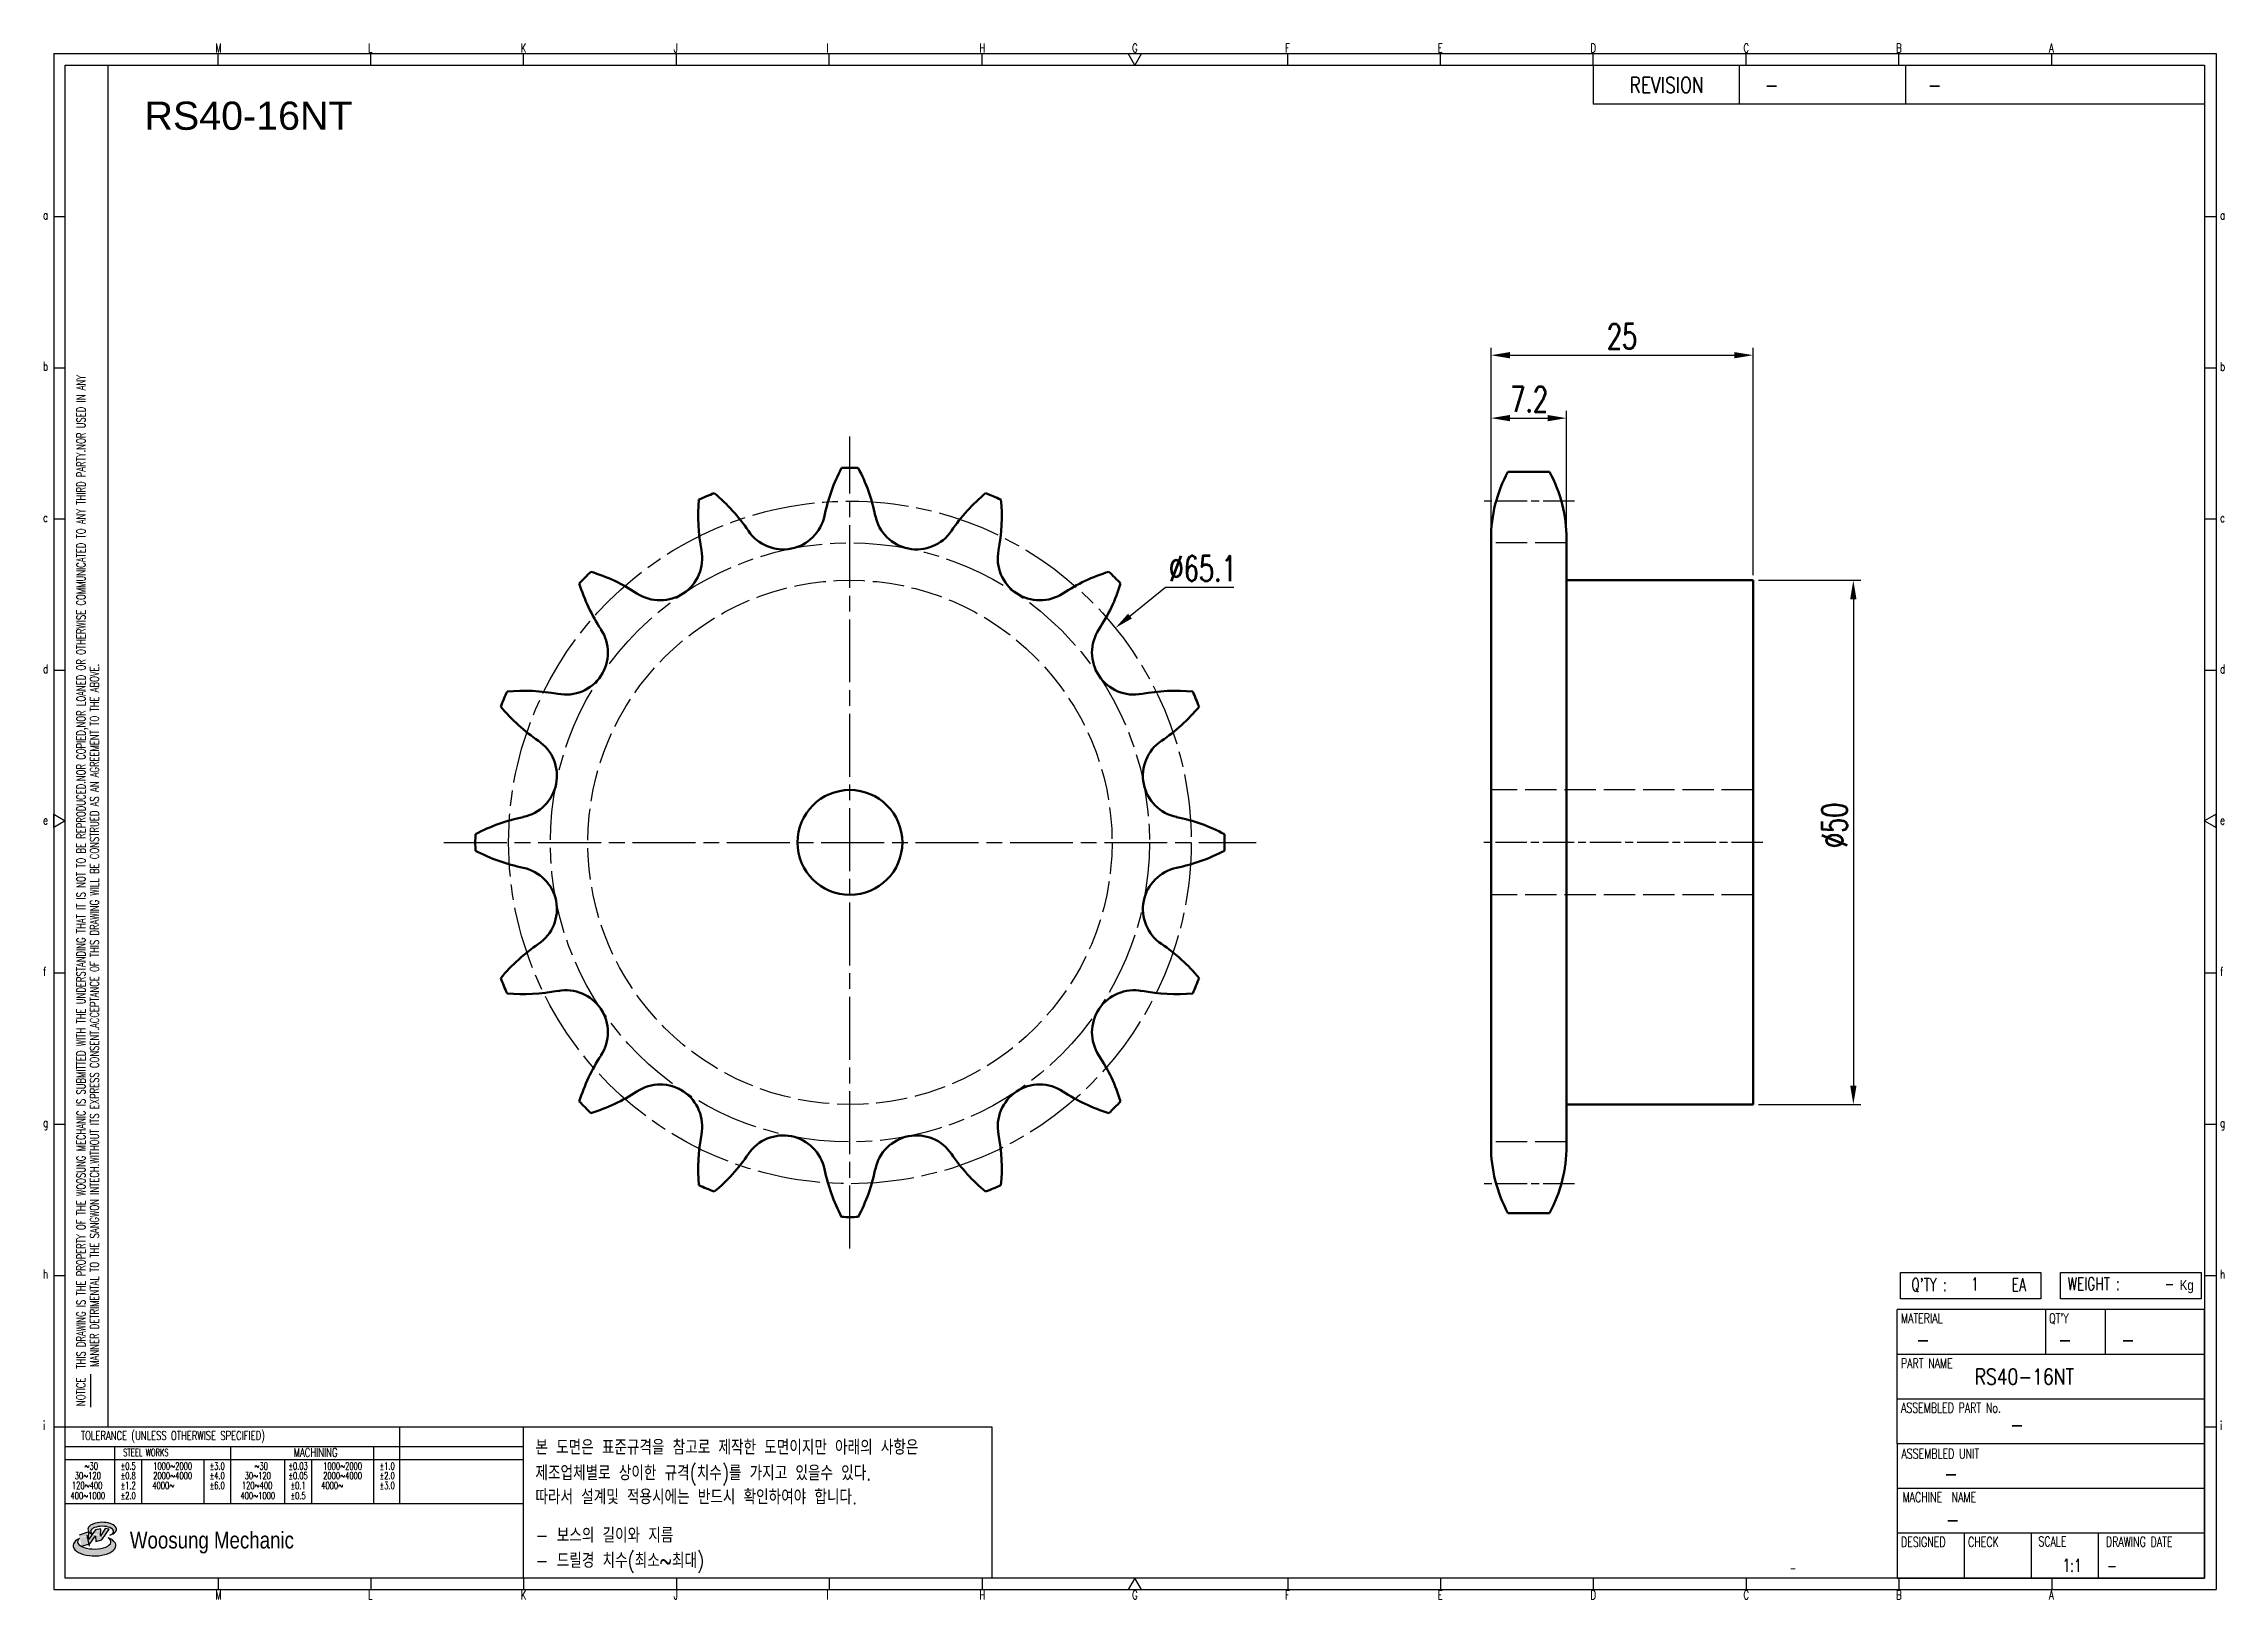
# Model space of a CAD drawing. Header units: millimetres. Extents: x -22171 to -21963, y 1083 to 1232.
import ezdxf
from ezdxf.enums import TextEntityAlignment as Align

# ---------------------------------------------------------------- set-up
doc = ezdxf.new("R2010")
doc.units = ezdxf.units.MM
for name, pattern in [('AM_ISO02W050', [7.5, 6, -1.5]), ('AM_ISO02W050x2', [3.75, 3, -0.75]), ('AM_ISO08W050', [18, 12, -1.5, 3, -1.5]), ('AM_ISO08W050x2', [9, 6, -0.75, 1.5, -0.75])]:
    doc.linetypes.add(name, pattern=pattern)
for name, color, linetype, lineweight in [('AM_0N', 7, 'Continuous', 50), ('AM_3N', 6, 'AM_ISO02W050', 25), ('AM_7', 4, 'AM_ISO08W050', 25), ('AM_7N', 4, 'AM_ISO08W050', 25)]:
    doc.layers.add(name, color=color, linetype=linetype, lineweight=lineweight)
for name, color, linetype in [('S-DIM', 7, 'Continuous'), ('TITLE', 7, 'Continuous'), ('도면레이아웃', 7, 'Continuous')]:
    doc.layers.add(name, color=color, linetype=linetype)
doc.styles.add('HAN', font='ROMANS.shx', dxfattribs={"width": 0.7, "bigfont": 'whgtxt.shx'})
doc.styles.add('HKD_ST2', font='romans.shx', dxfattribs={"width": 0.7, "height": 4, "bigfont": '@extfont2.shx'})
doc.styles.add('HSG', font='SIMPLEX.shx', dxfattribs={"width": 0.7, "bigfont": 'HSG.shx'})
doc.styles.add('ROMANS', font='romans.shx', dxfattribs={"width": 0.7, "bigfont": 'whgtxt.shx'})
doc.styles.add('SLDTEXTSTYLE4', font='arial.ttf', dxfattribs={"width": 0.8})
doc.styles.get("Standard").update_dxf_attribs({"font": 'arial.ttf'})
doc.dimstyles.new('APP3', dxfattribs={"dimtxt": 2.4, "dimasz": 1.8, "dimexe": 0.7, "dimexo": 0.5, "dimgap": 0.6, "dimtad": 1, "dimtoh": 1, "dimdec": 1, "dimrnd": 0.01, "dimzin": 9, "dimdsep": 46, "dimtxsty": 'HSG', "dimcen": 0, "dimclrd": 1, "dimclre": 1, "dimclrt": 256, "dimazin": 2, "dimtp": 1, "dimtm": 1, "dimtfac": 0.5, "dimtdec": 1, "dimtofl": 0, "dimtmove": 0, "dimatfit": 3, "dimfxl": 0, "dimtvp": 1, "dimtolj": 2, "dimlwd": -1, "dimlwe": -1, "dimarcsym": 0})
doc.dimstyles.new('APP3$0', dxfattribs={"dimtxt": 2.4, "dimasz": 1.8, "dimexe": 0.7, "dimexo": 0.5, "dimgap": 0.6, "dimtad": 1, "dimtoh": 1, "dimdec": 1, "dimrnd": 0.01, "dimzin": 9, "dimdsep": 46, "dimtxsty": 'HSG', "dimcen": 0, "dimclrd": 1, "dimclre": 1, "dimclrt": 256, "dimazin": 2, "dimtp": 1, "dimtm": 1, "dimtfac": 0.5, "dimtdec": 1, "dimtofl": 0, "dimtmove": 0, "dimatfit": 3, "dimfxl": 0, "dimtvp": 1, "dimtolj": 2, "dimlwd": -1, "dimlwe": -1, "dimarcsym": 0})

# ---------------------------------------------------------------- blocks, each defined once
blk = doc.blocks.new('SUYWSHJH')
at = {"layer": '도면레이아웃'}
h = blk.add_hatch(color=10, dxfattribs=at)
h.paths.add_polyline_path([(1.544, 35.177), (1.554, 34.966), (1.779, 35.034), (2.054, 35.422), (1.908, 35.446), (1.728, 35.167), (1.741, 35.439), (1.547, 35.405), (1.292, 35.041), (1.295, 35.33), (0.943, 35.208), (1.03, 34.8), (1.336, 34.885)])
edge = h.paths.add_edge_path()
edge.add_ellipse((1.795, 35.421), major_axis=(-0.53, 0), ratio=0.487785, start_angle=122.36065, end_angle=403.39574)
edge.add_line((1.411, 35.244), (1.419, 35.261))
edge.add_ellipse((1.798, 35.344), major_axis=(-0.423, 0), ratio=0.444396, start_angle=131.58977, end_angle=386.19408, ccw=False)
edge = h.paths.add_edge_path()
edge.add_ellipse((1.512, 34.815), major_axis=(-0.793, 0), ratio=0.480113, start_angle=314.67633, end_angle=590.85213)
edge.add_ellipse((1.501, 34.958), major_axis=(-0.62, 0), ratio=0.43311, start_angle=331.7024, end_angle=574.42495, ccw=False)
for p, q in [((0, 90.118), (80.15, 90.118)), ((0, 90.118), (0, 33.191)), ((6.089, 89.693), (6.089, 90.118)), ((11.753, 89.693), (11.753, 90.118)), ((17.418, 89.693), (17.418, 90.118)), ((23.082, 89.693), (23.082, 90.118)), ((28.746, 89.693), (28.746, 90.118)), ((34.411, 89.693), (34.411, 90.118)), ((45.739, 89.693), (45.739, 90.118)), ((51.404, 89.693), (51.404, 90.118)), ((57.068, 89.693), (57.068, 90.118)), ((62.732, 89.693), (62.732, 90.118)), ((68.397, 89.693), (68.397, 90.118)), ((74.061, 89.693), (74.061, 90.118)), ((80.15, 90.118), (80.15, 33.191)), ((0, 84.085), (0.425, 84.085)), ((79.725, 84.085), (80.15, 84.085)), ((0, 78.478), (0.425, 78.478)), ((79.725, 78.478), (80.15, 78.478)), ((0, 72.87), (0.425, 72.87)), ((79.725, 72.87), (80.15, 72.87)), ((0, 67.262), (0.425, 67.262)), ((79.725, 67.262), (80.15, 67.262)), ((0, 56.047), (0.425, 56.047)), ((79.725, 56.047), (80.15, 56.047)), ((0, 50.439), (0.425, 50.439)), ((79.725, 50.439), (80.15, 50.439)), ((0, 44.832), (0.425, 44.832)), ((79.725, 44.832), (80.15, 44.832)), ((1.377, 39.947), (1.377, 41.174)), ((0, 39.224), (0.425, 39.224)), ((79.725, 39.224), (80.15, 39.224)), ((0, 33.191), (80.15, 33.191)), ((6.089, 33.616), (6.089, 33.191)), ((11.753, 33.616), (11.753, 33.191)), ((17.418, 33.616), (17.418, 33.191)), ((23.082, 33.616), (23.082, 33.191)), ((28.746, 33.616), (28.746, 33.191)), ((34.411, 33.616), (34.411, 33.191)), ((45.739, 33.616), (45.739, 33.191)), ((51.404, 33.616), (51.404, 33.191)), ((57.068, 33.616), (57.068, 33.191)), ((62.732, 33.616), (62.732, 33.191)), ((68.397, 33.616), (68.397, 33.191)), ((74.061, 33.616), (74.061, 33.191))]:
    blk.add_line(p, q)
at = {"color": 2}
for p, q in [((2.017, 39.224), (2.017, 89.693)), ((0.425, 39.224), (17.418, 39.224)), ((12.816, 39.224), (12.816, 36.382)), ((17.418, 33.616), (17.418, 39.224)), ((0.425, 38.487), (17.418, 38.487)), ((0.425, 38.012), (17.418, 38.012)), ((2.257, 38.487), (2.257, 36.382)), ((3.257, 38.012), (3.257, 36.382)), ((5.557, 38.012), (5.557, 36.382)), ((6.557, 38.5), (6.557, 36.382)), ((8.557, 38.012), (8.557, 36.382)), ((9.557, 38.026), (9.557, 36.382)), ((11.857, 38.487), (11.857, 36.382)), ((0.425, 36.382), (17.418, 36.382))]:
    blk.add_line(p, q, dxfattribs=at)
at = {"color": 6, "ltscale": 0.5}
for p, q in [((57.068, 89.693), (57.068, 88.246)), ((62.47, 89.693), (62.47, 88.246)), ((68.635, 89.693), (68.635, 88.246)), ((79.725, 88.246), (57.068, 88.246)), ((68.336, 38.59), (68.336, 43.563)), ((79.725, 43.563), (68.336, 43.563)), ((73.827, 43.563), (73.827, 41.905)), ((76.037, 43.563), (76.037, 41.905)), ((79.725, 38.59), (79.725, 43.563)), ((79.725, 41.905), (68.336, 41.905)), ((79.725, 40.248), (68.336, 40.248)), ((68.336, 38.59), (68.336, 33.616)), ((79.725, 38.59), (68.336, 38.59)), ((79.725, 33.616), (79.725, 38.59)), ((79.725, 36.932), (68.336, 36.932)), ((79.725, 35.274), (68.336, 35.274)), ((70.822, 33.616), (70.822, 35.274)), ((73.309, 33.616), (73.309, 35.274)), ((75.796, 33.616), (75.796, 35.274)), ((68.336, 33.616), (79.725, 33.616))]:
    blk.add_line(p, q, dxfattribs=at)
for points in [[(40.075, 89.693), (39.83, 90.118), (40.32, 90.118)], [(0.425, 89.693), (79.725, 89.693), (79.725, 33.616), (0.425, 33.616)], [(0.425, 61.679), (0, 61.433), (0, 61.924)], [(79.725, 61.679), (80.15, 61.433), (80.15, 61.924)], [(40.075, 33.616), (39.83, 33.191), (40.32, 33.191)]]:
    blk.add_lwpolyline(points, close=True)
at = {"layer": 'TITLE', "color": 20}
for p, q in [((68.449, 43.961), (68.449, 44.936)), ((68.449, 44.936), (73.654, 44.936)), ((73.654, 44.936), (73.654, 43.961)), ((74.39, 43.961), (74.39, 44.936)), ((74.39, 44.936), (79.595, 44.936)), ((79.595, 44.936), (79.595, 43.961)), ((73.654, 43.961), (68.449, 43.961)), ((79.595, 43.961), (74.39, 43.961))]:
    blk.add_line(p, q, dxfattribs=at)
at = {"layer": '도면레이아웃'}
for p, q in [((1.295, 35.33), (0.943, 35.208)), ((1.03, 34.8), (1.336, 34.885)), ((1.224, 35.208), (1.311, 34.8)), ((1.224, 35.208), (1.224, 35.208)), ((1.547, 35.405), (1.292, 35.041)), ((1.292, 35.041), (1.295, 35.33)), ((1.336, 34.885), (1.544, 35.177)), ((1.419, 35.261), (1.411, 35.244)), ((1.544, 35.177), (1.554, 34.966)), ((1.741, 35.439), (1.547, 35.405)), ((1.554, 34.966), (1.779, 35.034)), ((1.908, 35.446), (1.728, 35.167)), ((1.728, 35.167), (1.741, 35.439)), ((1.779, 35.034), (2.054, 35.422)), ((2.054, 35.422), (1.908, 35.446))]:
    blk.add_line(p, q, dxfattribs=at)
for centre, major_axis, ratio, start_param, end_param in [((1.795, 35.421), (-0.53, 0), 0.487785, 2.135596, 7.040584), ((1.512, 34.815), (-0.793, 0), 0.480113, 5.492138, 10.312315), ((1.501, 34.958), (-0.62, 0), 0.43311, 5.789299, 10.025607), ((1.798, 35.344), (-0.423, 0), 0.444396, 2.296675, 6.740358)]:
    blk.add_ellipse(centre, major_axis=major_axis, ratio=ratio, start_param=start_param, end_param=end_param, dxfattribs=at)
at = {"color": 4, "style": 'HKD_ST2', "width": 0.7}
for s, p in [('M', (5.988, 90.164)), ('L', (11.652, 90.164)), ('K', (17.316, 90.164)), ('J', (22.981, 90.164)), ('I', (28.645, 90.164)), ('H', (34.309, 90.164)), ('G', (39.974, 90.164)), ('F', (45.638, 90.164)), ('E', (51.302, 90.164)), ('D', (56.967, 90.164)), ('C', (62.631, 90.164)), ('B', (68.295, 90.164)), ('A', (73.96, 90.164)), ('a', (-0.395, 83.976)), ('a', (80.305, 83.97)), ('b', (-0.395, 78.368)), ('b', (80.305, 78.362)), ('c', (-0.395, 72.76)), ('c', (80.305, 72.754)), ('d', (-0.395, 67.153)), ('d', (80.305, 67.147)), ('e', (-0.395, 61.545)), ('e', (80.305, 61.539)), ('f', (-0.395, 55.937)), ('f', (80.305, 55.931)), ('g', (-0.395, 50.33)), ('g', (80.305, 50.324)), ('h', (-0.395, 44.722)), ('h', (80.305, 44.716)), ('i', (-0.395, 39.114)), ('i', (80.305, 39.108)), ('M', (5.988, 32.824)), ('L', (11.652, 32.824)), ('K', (17.316, 32.824)), ('J', (22.981, 32.824)), ('I', (28.645, 32.824)), ('H', (34.309, 32.824)), ('G', (39.974, 32.824)), ('F', (45.638, 32.824)), ('E', (51.302, 32.824)), ('D', (56.967, 32.824)), ('C', (62.631, 32.824)), ('B', (68.295, 32.824)), ('A', (73.96, 32.824))]:
    blk.add_text(s, height=0.326, dxfattribs=at).set_placement(p)
for s, height, style, width, p in [('REVISION', 0.5806, 'HAN', 0.8, (58.415, 88.664)), ('-', 0.581, 'HAN', 0.8, (63.426, 88.664)), ('-', 0.581, 'HAN', 0.8, (69.468, 88.664)), ("Q'TY : ", 0.4746, 'HKD_ST2', 0.7, (68.857, 44.253)), ('1', 0.475, 'HKD_ST2', 0.7, (71.071, 44.275)), ('EA', 0.4746, 'HKD_ST2', 0.7, (72.578, 44.253)), ('WEIGHT : ', 0.4746, 'HKD_ST2', 0.7, (74.65, 44.286)), ('-', 0.581, 'HAN', 0.8, (69.029, 42.157)), ('-', 0.581, 'HAN', 0.8, (74.289, 42.157)), ('-', 0.581, 'HAN', 0.8, (76.623, 42.157)), ('-', 0.581, 'HAN', 0.8, (72.515, 39.013)), ('-', 0.581, 'HAN', 0.8, (70.067, 37.189)), ('-', 0.581, 'HAN', 0.8, (70.126, 35.48)), ('1:1', 0.4746, 'HKD_ST2', 0.7, (74.458, 33.848)), ('-', 0.475, 'HKD_ST2', 0.7, (76.112, 33.837))]:
    blk.add_text(s, height=height, dxfattribs=dict(style=style, width=width)).set_placement(p)
at = {"color": 6, "style": 'HKD_ST2', "width": 0.7}
for s, p in [(' THIS DRAWING IS THE PROPERTY OF THE WOOSUNG MECHANIC IS SUBMITTED WITH THE UNDERSTANDING THAT IT IS NOT TO BE REPRODUCED.NOR COPIED,NOR LOANED OR OTHERWISE COMMUNICATED TO ANY THIRD PARTY.NOR USED IN ANY', (1.173, 41.217)), ('MANNER DETRIMENTAL TO THE SANGWON INTECH.WITHOUT ITS EXPRESS CONSENT.ACCEPTANCE OF THIS DRAWING WILL BE CONSTRUED AS AN AGREEMENT TO THE ABOVE.', (1.672, 41.447))]:
    blk.add_text(s, height=0.326266, rotation=90, dxfattribs=at).set_placement(p)
at = {"style": 'HKD_ST2', "width": 0.7}
blk.add_text('-', height=0.475, dxfattribs=at).set_placement((78.613, 44.286), align=Align.RIGHT)
at = {"color": 4, "style": 'HKD_ST2', "width": 0.7}
for s, height, p in [('MATERIAL', 0.3651, (68.474, 43.425)), ("QT'Y", 0.3651, (73.965, 43.425)), ('PART NAME', 0.3651, (68.474, 41.756)), ('ASSEMBLED PART No.', 0.36511, (68.474, 40.109)), ('ASSEMBLED UNIT', 0.36511, (68.49, 38.408)), ('MACHINE  NAME', 0.36511, (68.532, 36.794)), ('DESIGNED', 0.3651, (68.474, 35.136)), ('CHECK', 0.3651, (70.961, 35.136)), ('SCALE', 0.3651, (73.566, 35.153)), ('DRAWING DATE', 0.36511, (76.071, 35.141))]:
    blk.add_text(s, height=height, dxfattribs=at).set_placement(p, align=Align.TOP_LEFT)
at = {"style": 'HKD_ST2', "width": 0.7}
blk.add_text('NOTICE', height=0.3263, rotation=90, dxfattribs=at).set_placement((1.163, 39.988))
for s, height, style, width, p in [('TOLERANCE (UNLESS OTHERWISE SPECIFIED)', 0.32627, 'HKD_ST2', 0.7, (4.417, 38.896)), ('-', 0.326, 'ROMANS', 0.65, (64.469, 33.975))]:
    blk.add_text(s, height=height, dxfattribs=dict(style=style, width=width)).set_placement(p, align=Align.MIDDLE_CENTER)
at = {"color": 4, "style": 'HKD_ST2', "width": 0.7}
for s, height, p in [('STEEL WORKS', 0.26101, (3.416, 38.268)), ('MACHINING', 0.3263, (9.707, 38.27)), ('%%P0.5', 0.261, (2.757, 37.762)), ('%%P0.8', 0.261, (2.757, 37.411)), ('%%P3.0', 0.261, (6.057, 37.762)), ('%%P4.0', 0.261, (6.057, 37.411)), ('%%P0.03', 0.261, (9.057, 37.762)), ('%%P0.05', 0.261, (9.057, 37.411)), ('%%P1.0', 0.261, (12.357, 37.762)), ('%%P2.0', 0.261, (12.357, 37.411)), ('%%P1.2', 0.261, (2.757, 37.045)), ('%%P2.0', 0.261, (2.757, 36.67)), ('%%P6.0', 0.261, (6.057, 37.045)), ('%%P0.1', 0.261, (9.057, 37.045)), ('%%P0.5', 0.261, (9.057, 36.67)), ('%%P3.0', 0.261, (12.357, 37.045))]:
    blk.add_text(s, height=height, dxfattribs=at).set_placement(p, align=Align.MIDDLE)
for s, height, p in [('30%%126120', 0.261, (1.263, 37.411)), ('%%12630', 0.261, (1.389, 37.762)), ('2000%%1264000', 0.26101, (4.407, 37.411)), ('1000%%1262000', 0.26101, (4.407, 37.762)), ('30%%126120', 0.261, (7.563, 37.411)), ('%%12630', 0.261, (7.689, 37.762)), ('2000%%1264000', 0.26101, (10.707, 37.411)), ('1000%%1262000', 0.26101, (10.707, 37.762)), ('400%%1261000', 0.26101, (1.263, 36.67)), ('120%%126400', 0.26101, (1.237, 37.045)), ('4000%%126', 0.261, (4.061, 37.045)), ('400%%1261000', 0.26101, (7.563, 36.67)), ('120%%126400', 0.26101, (7.537, 37.045)), ('4000%%126', 0.261, (10.321, 37.045))]:
    blk.add_text(s, height=height, dxfattribs=at).set_placement(p, align=Align.MIDDLE_CENTER)
at = {"color": 1, "style": 'SLDTEXTSTYLE4', "width": 0.8}
blk.add_text('Woosung Mechanic', height=0.61957, dxfattribs=at).set_placement((2.822, 34.711))
at = {"layer": 'TITLE', "width": 0.8}
blk.add_text('Kg', height=0.3789, dxfattribs=at).set_placement((78.807, 44.286))
blk = doc.blocks.new('*D98')
at = {"layer": 'Defpoints', "color": 0, "transparency": 16777216}
for p in [(-22068.93, 1175.93), (-22119.56, 1135.01)]:
    blk.add_point(p, dxfattribs=at)
at = {"layer": 'S-DIM', "color": 1, "transparency": 16777216}
for p, q in [((-22064.16, 1179.79), (-22067.53, 1177.06)), ((-22057.64, 1179.79), (-22064.16, 1179.79))]:
    blk.add_line(p, q, dxfattribs=at)
blk.add_solid([(-22067.72, 1177.29), (-22067.35, 1176.83), (-22068.93, 1175.93)], dxfattribs=at)
at = {"layer": 'S-DIM', "transparency": 16777216, "insert": (-22060.6, 1181.59), "char_height": 2.4, "attachment_point": 5, "style": 'HSG'}
blk.add_mtext('\\A2;∅65.1', dxfattribs=at)
blk = doc.blocks.new('*D99')
at = {"layer": 'Defpoints', "color": 0, "transparency": 16777216}
for p in [(-22025.9, 1195.94), (-22033.1, 1184.42), (-22025.9, 1184.04)]:
    blk.add_point(p, dxfattribs=at)
at = {"layer": 'S-DIM', "color": 1, "transparency": 16777216}
for p, q in [((-22033.1, 1184.92), (-22033.1, 1196.64)), ((-22025.9, 1184.54), (-22025.9, 1196.64)), ((-22031.3, 1195.94), (-22027.7, 1195.94))]:
    blk.add_line(p, q, dxfattribs=at)
for points in [[(-22031.3, 1196.24), (-22031.3, 1195.64), (-22033.1, 1195.94)], [(-22027.7, 1196.24), (-22027.7, 1195.64), (-22025.9, 1195.94)]]:
    blk.add_solid(points, dxfattribs=at)
at = {"layer": 'S-DIM', "transparency": 16777216, "insert": (-22029.46, 1197.74), "char_height": 2.4, "attachment_point": 5, "style": 'HSG'}
blk.add_mtext('\\A2;7.2', dxfattribs=at)
blk = doc.blocks.new('*D100')
at = {"layer": 'Defpoints', "color": 0, "transparency": 16777216}
for p in [(-22008.1, 1201.94), (-22033.1, 1184.42), (-22008.1, 1180.47)]:
    blk.add_point(p, dxfattribs=at)
at = {"layer": 'S-DIM', "color": 1, "transparency": 16777216}
for p, q in [((-22033.1, 1184.92), (-22033.1, 1202.64)), ((-22008.1, 1180.97), (-22008.1, 1202.64)), ((-22031.3, 1201.94), (-22009.9, 1201.94))]:
    blk.add_line(p, q, dxfattribs=at)
for points in [[(-22031.3, 1202.24), (-22031.3, 1201.64), (-22033.1, 1201.94)], [(-22009.9, 1202.24), (-22009.9, 1201.64), (-22008.1, 1201.94)]]:
    blk.add_solid(points, dxfattribs=at)
at = {"layer": 'S-DIM', "transparency": 16777216, "insert": (-22020.6, 1203.74), "char_height": 2.4, "attachment_point": 5, "style": 'HSG'}
blk.add_mtext('\\A2;25', dxfattribs=at)
blk = doc.blocks.new('*D101')
at = {"layer": 'Defpoints', "color": 0, "transparency": 16777216}
for p in [(-22008.1, 1180.47), (-22008.1, 1130.47), (-21998.54, 1130.47)]:
    blk.add_point(p, dxfattribs=at)
at = {"layer": 'S-DIM', "color": 1, "transparency": 16777216}
for p, q in [((-22007.6, 1180.47), (-21997.84, 1180.47)), ((-21998.54, 1178.67), (-21998.54, 1132.27)), ((-22007.6, 1130.47), (-21997.84, 1130.47))]:
    blk.add_line(p, q, dxfattribs=at)
for points in [[(-21998.84, 1178.67), (-21998.24, 1178.67), (-21998.54, 1180.47)], [(-21998.84, 1132.27), (-21998.24, 1132.27), (-21998.54, 1130.47)]]:
    blk.add_solid(points, dxfattribs=at)
at = {"layer": 'S-DIM', "transparency": 16777216, "insert": (-22000.34, 1157.1), "char_height": 2.4, "attachment_point": 5, "rotation": 90, "style": 'HSG'}
blk.add_mtext('\\A2;%%c50', dxfattribs=at)

msp = doc.modelspace()

# ---------------------------------------------------------------- linework, layer by layer
at = {"color": 4}
msp.add_lwpolyline([(-22125.37, 1099.74), (-22080.7, 1099.74), (-22080.7, 1085.31), (-22125.37, 1085.31)], close=True, dxfattribs=at)
at = {"layer": 'AM_0N'}
for p, q in [((-22031.49, 1190.82), (-22027.52, 1190.82)), ((-22033.1, 1184.42), (-22033.1, 1126.52)), ((-22025.9, 1184.42), (-22025.9, 1126.52)), ((-22025.9, 1180.47), (-22008.1, 1180.47)), ((-22008.1, 1180.47), (-22008.1, 1130.47)), ((-22025.9, 1130.47), (-22008.1, 1130.47)), ((-22031.49, 1120.12), (-22027.52, 1120.12))]:
    msp.add_line(p, q, dxfattribs=at)
msp.add_circle((-22094.25, 1155.47), 5, dxfattribs=at)
for centre, radius, start, end in [((-22079.85, 1183.19), 17.17, 152.1997, 168.4375), ((-22094.25, 1155.47), 35.73, 88.7317, 91.2683), ((-22108.65, 1183.19), 17.17, 11.5625, 27.8003), ((-22019.6, 1184.42), 13.5, 151.7009, 180), ((-22039.4, 1184.42), 13.5, 0, 28.2991), ((-22091.55, 1186.59), 17.17, 174.6997, 190.9375), ((-22094.25, 1155.47), 35.73, 111.2317, 113.7683), ((-22118.16, 1175.57), 17.17, 34.0625, 50.3003), ((-22070.34, 1175.57), 17.17, 129.6997, 145.9375), ((-22094.25, 1155.47), 35.73, 66.2317, 68.7683), ((-22096.94, 1186.59), 17.17, 349.0625, 5.3003), ((-22100.61, 1187.43), 4.01, 214.0625, 348.4375), ((-22087.89, 1187.43), 4.01, 191.5625, 325.9375), ((-22112.35, 1182.57), 4.01, 236.5625, 10.9375), ((-22076.14, 1182.57), 4.01, 169.0625, 303.4375), ((-22094.25, 1155.47), 35.73, 133.7317, 136.2683), ((-22103.66, 1185.25), 17.17, 197.1997, 213.4375), ((-22124.03, 1164.89), 17.17, 56.5625, 72.8003), ((-22064.47, 1164.89), 17.17, 107.1997, 123.4375), ((-22084.83, 1185.25), 17.17, 326.5625, 342.8003), ((-22094.25, 1155.47), 35.73, 43.7317, 46.2683), ((-22121.34, 1173.58), 4.01, 259.0625, 33.4375), ((-22067.15, 1173.58), 4.01, 146.5625, 280.9375), ((-22094.25, 1155.47), 35.73, 156.2317, 158.7683), ((-22125.36, 1152.77), 17.17, 79.0625, 95.3003), ((-22063.13, 1152.77), 17.17, 84.6997, 100.9375), ((-22094.25, 1155.47), 35.73, 21.2317, 23.7683), ((-22114.34, 1179.38), 17.17, 219.6997, 235.9375), ((-22074.15, 1179.38), 17.17, 304.0625, 320.3003), ((-22126.21, 1161.83), 4.01, 281.5625, 55.9375), ((-22062.29, 1161.83), 4.01, 124.0625, 258.4375), ((-22121.96, 1141.07), 17.17, 101.5625, 117.8003), ((-22066.53, 1141.07), 17.17, 62.1997, 78.4375), ((-22094.25, 1155.47), 35.73, 178.7317, 181.2683), ((-22121.96, 1169.87), 17.17, 242.1997, 258.4375), ((-22066.53, 1169.87), 17.17, 281.5625, 297.8003), ((-22094.25, 1155.47), 35.73, 358.7317, 1.2683), ((-22126.21, 1149.11), 4.01, 304.0625, 78.4375), ((-22062.29, 1149.11), 4.01, 101.5625, 235.9375), ((-22114.34, 1131.56), 17.17, 124.0625, 140.3003), ((-22074.15, 1131.56), 17.17, 39.6997, 55.9375), ((-22094.25, 1155.47), 35.73, 201.2317, 203.7683), ((-22094.25, 1155.47), 35.73, 336.2317, 338.7683), ((-22125.36, 1158.17), 17.17, 264.6997, 280.9375), ((-22121.34, 1137.36), 4.01, 326.5625, 100.9375), ((-22067.15, 1137.36), 4.01, 79.0625, 213.4375), ((-22063.13, 1158.17), 17.17, 259.0625, 275.3003), ((-22103.66, 1125.69), 17.17, 146.5625, 162.8003), ((-22084.83, 1125.69), 17.17, 17.1997, 33.4375), ((-22124.03, 1146.05), 17.17, 287.1997, 303.4375), ((-22112.35, 1128.37), 4.01, 349.0625, 123.4375), ((-22076.14, 1128.37), 4.01, 56.5625, 190.9375), ((-22064.47, 1146.05), 17.17, 236.5625, 252.8003), ((-22094.25, 1155.47), 35.73, 223.7317, 226.2683), ((-22094.25, 1155.47), 35.73, 313.7317, 316.2683), ((-22091.55, 1124.35), 17.17, 169.0625, 185.3003), ((-22100.61, 1123.51), 4.01, 11.5625, 145.9375), ((-22087.89, 1123.51), 4.01, 34.0625, 168.4375), ((-22096.94, 1124.35), 17.17, 354.6997, 10.9375), ((-22118.16, 1135.37), 17.17, 309.6997, 325.9375), ((-22070.34, 1135.37), 17.17, 214.0625, 230.3003), ((-22019.6, 1126.52), 13.5, 180, 208.2991), ((-22039.4, 1126.52), 13.5, 331.7009, 0), ((-22079.85, 1127.75), 17.17, 191.5625, 207.8003), ((-22108.65, 1127.75), 17.17, 332.1997, 348.4375), ((-22094.25, 1155.47), 35.73, 246.2317, 248.7683), ((-22094.25, 1155.47), 35.73, 291.2317, 293.7683), ((-22094.25, 1155.47), 35.73, 268.7317, 271.2683)]:
    msp.add_arc(centre, radius, start, end, dxfattribs=at)
at = {"layer": 'AM_3N', "linetype": 'AM_ISO02W050x2'}
for p, q in [((-22025.9, 1184.04), (-22033.1, 1184.04)), ((-22025.9, 1126.9), (-22033.1, 1126.9))]:
    msp.add_line(p, q, dxfattribs=at)
at = {"layer": 'AM_3N', "color": 2, "linetype": 'AM_ISO02W050x2'}
for p, q in [((-22008.1, 1160.47), (-22033.1, 1160.47)), ((-22008.1, 1150.47), (-22033.1, 1150.47))]:
    msp.add_line(p, q, dxfattribs=at)
msp.add_circle((-22094.25, 1155.47), 25, dxfattribs=at)
at = {"layer": 'AM_7', "linetype": 'AM_ISO08W050x2'}
for radius in [32.55, 28.57]:
    msp.add_circle((-22094.25, 1155.47), radius, dxfattribs=at)
at = {"layer": 'AM_7N', "linetype": 'AM_ISO08W050x2'}
for p, q in [((-22094.25, 1116.74), (-22094.25, 1194.2)), ((-22132.98, 1155.47), (-22055.51, 1155.47))]:
    msp.add_line(p, q, dxfattribs=at)
at = {"layer": 'AM_7N', "linetype": 'AM_ISO08W050x2', "ltscale": 0.5}
for p, q in [((-22025.14, 1188.02), (-22033.87, 1188.02)), ((-22007.17, 1155.47), (-22033.87, 1155.47)), ((-22025.14, 1122.92), (-22033.87, 1122.92))]:
    msp.add_line(p, q, dxfattribs=at)

# ---------------------------------------------------------------- block references
at = {"xscale": 2.573197646876753, "yscale": 2.573197646876753, "zscale": 2.573197646876753}
msp.add_blockref('SUYWSHJH', (-22170.19, 998.81), dxfattribs=at)

# ---------------------------------------------------------------- texts
at = {"color": 2}
msp.add_text('RS40-16NT', height=2.689, dxfattribs=at).set_placement((-22161.53, 1223.44))
at = {"style": 'HAN', "width": 0.8}
msp.add_text('RS40-16NT', height=1.494, dxfattribs=at).set_placement((-21986.96, 1103.76))
at = {"color": 4, "style": 'HAN', "width": 0.8}
for s, p in [('본 도면은 표준규격을 참고로 제작한 도면이지만 아래의 사항은', (-22124.25, 1097.07)), ('제조업체별로 상이한 규격(치수)를 가지고 있을수 있다.', (-22124.25, 1094.62)), ('따라서 설계및 적용시에는 반드시 확인하여야 합니다.', (-22124.25, 1092.34)), ('- 보스의 길이와 지름', (-22124.25, 1088.68)), ('- 드릴경 치수(최소~최대)', (-22124.25, 1086.27))]:
    msp.add_text(s, height=1.4136, dxfattribs=at).set_placement(p)

# ---------------------------------------------------------------- dimensions: what is measured, and where the dimension line sits
at = {"layer": 'S-DIM'}
dim = msp.add_linear_dim(base=(-22008.1, 1201.94), p1=(-22033.1, 1184.42), p2=(-22008.1, 1180.47), dimstyle='APP3$0', dxfattribs=at)
dim.commit()
dim.dimension.update_dxf_attribs({"geometry": '*D100', "text_midpoint": (-22020.6, 1203.74)})
dim = msp.add_linear_dim(base=(-22025.9, 1195.94), p1=(-22033.1, 1184.42), p2=(-22025.9, 1184.04), dimstyle='APP3$0', dxfattribs=at)
dim.commit()
dim.dimension.update_dxf_attribs({"geometry": '*D99', "text_midpoint": (-22029.46, 1195.94), "dimtype": 160})
at = {"layer": 'S-DIM', "color": 3}
dim = msp.add_diameter_dim_2p(p1=(-22119.56, 1135.01), p2=(-22068.93, 1175.93), dimstyle='APP3', dxfattribs=at)
dim.commit()
dim.dimension.update_dxf_attribs({"geometry": '*D98', "text_midpoint": (-22060.6, 1179.79), "dimtype": 163})
at = {"layer": 'S-DIM'}
dim = msp.add_linear_dim(base=(-21998.54, 1130.47), p1=(-22008.1, 1180.47), p2=(-22008.1, 1130.47), angle=90, text='%%c<>', dimstyle='APP3$0', dxfattribs=at)
dim.commit()
dim.dimension.update_dxf_attribs({"geometry": '*D101', "text_midpoint": (-21998.54, 1157.1), "dimtype": 160})

doc.saveas('drawing.dxf')
